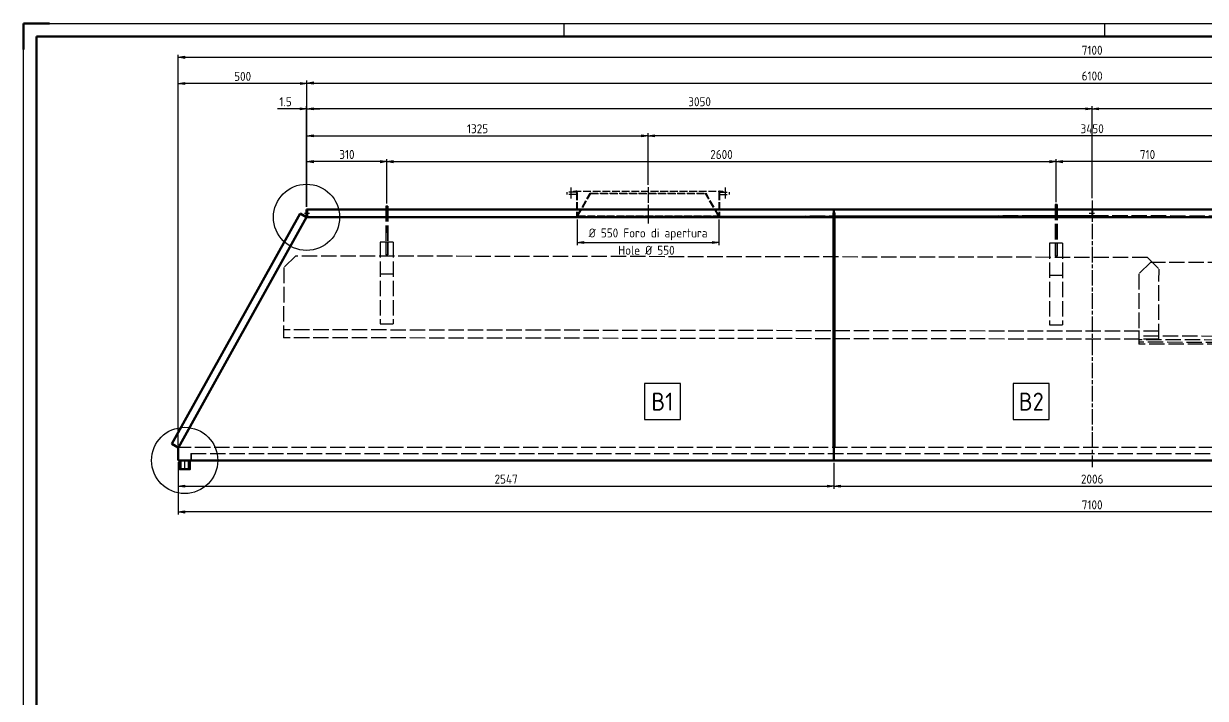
# Model space of a CAD drawing. Header units: millimetres. Extents: x 0 to 8400, y 0 to 5940.
# Drawn here: x 0 to 4590, y 3319 to 5940 of the extents above; entities that cross this region are included whole.
import ezdxf

# ---------------------------------------------------------------- set-up
doc = ezdxf.new("R2010")
doc.units = ezdxf.units.MM
doc.header["$LTSCALE"] = 10
for name, pattern in [('AM_ISO02W050', [7.5, 6, -1.5]), ('AM_ISO08W050', [18, 12, -1.5, 3, -1.5]), ('AM_ISO08W050x2', [9, 6, -0.75, 1.5, -0.75])]:
    doc.linetypes.add(name, pattern=pattern)
for name, color, linetype, lineweight in [('AM_0', 7, 'Continuous', 50), ('AM_3', 6, 'AM_ISO02W050', 25), ('AM_5', 3, 'Continuous', 25), ('AM_7', 4, 'AM_ISO08W050', 25), ('AM_BOR', 7, 'Continuous', 50)]:
    doc.layers.add(name, color=color, linetype=linetype, lineweight=lineweight)
doc.styles.add('ACISOTS', font='isocp.shx', dxfattribs={"height": 1, "bigfont": 'bigfont.shx'})
doc.styles.get("Standard").update_dxf_attribs({"font": 'ISOCP.SHX'})
doc.dimstyles.new('AM_ISO$0', dxfattribs={"dimtxt": 3.5, "dimasz": 2.5, "dimexe": 1, "dimexo": 1, "dimgap": 1, "dimtad": 1, "dimdsep": 46, "dimtxsty": 'Standard', "dimblk": 'CLOSED', "dimcen": 0, "dimclrd": 256, "dimclre": 256, "dimclrt": 2, "dimadec": 0, "dimazin": 2, "dimtp": 0.1, "dimtm": 0.1, "dimtfac": 0.71, "dimtmove": 0, "dimatfit": 3, "dimfxl": 0, "dimlwd": -1, "dimlwe": -1, "dimarcsym": 1})

# ---------------------------------------------------------------- blocks, each defined once
blk = doc.blocks.new('A1')
for p, q in [((835, 589), (5, 589)), ((5, 589), (5, 5))]:
    blk.add_line(p, q)
at = {"layer": 'AM_BOR'}
for p, q in [((10, 594), (0, 594)), ((0, 594), (0, 584))]:
    blk.add_line(p, q, dxfattribs=at)
at = {"layer": 'AM_BOR', "color": 1, "lineweight": 25}
for p, q in [((0, 594), (840, 594)), ((0, 0), (0, 594))]:
    blk.add_line(p, q, dxfattribs=at)
at = {"layer": 'AM_BOR', "color": 2, "lineweight": 30}
for p, q in [((210, 589), (210, 594)), ((420, 589), (420, 594))]:
    blk.add_line(p, q, dxfattribs=at)
blk = doc.blocks.new('A$C64F56293')
at = {"layer": 'AM_3', "color": 1, "ltscale": 0.5}
for p, q in [((-315, 95.5), (-315, 86.5)), ((-277.767, 95.5), (-315, 95.5)), ((-290, 100), (290, 100)), ((-290, 100), (-290, 97.5)), ((-280.8, 97.5), (-290, 97.5)), ((-277.5, 94.2), (-277.5, 0)), ((-275, 94.5), (-275, 0)), ((275, 94.5), (275, 0)), ((277.5, 94.2), (277.5, 0)), ((277.767, 95.5), (315, 95.5)), ((280.8, 97.5), (290, 97.5)), ((290, 100), (290, 97.5)), ((315, 95.5), (315, 86.5)), ((-277.5, 86.5), (-315, 86.5)), ((-275, 5), (-225, 91.602)), ((-272.835, 3.75), (-222.835, 90.352)), ((-222.835, 90.352), (-225, 91.602)), ((-225, 91.602), (225, 91.602)), ((-222.835, 90.352), (222.835, 90.352)), ((222.835, 90.352), (225, 91.602)), ((272.835, 3.75), (222.835, 90.352)), ((275, 5), (225, 91.602)), ((277.5, 86.5), (315, 86.5)), ((-277.5, 0), (277.5, 0)), ((-272.835, 3.75), (272.835, 3.75))]:
    blk.add_line(p, q, dxfattribs=at)
for centre, radius, start, end in [((-280.8, 94.2), 3.3, 0, 90), ((-280.5, 94.5), 5.5, 0, 90), ((280.5, 94.5), 5.5, 90, 180), ((280.8, 94.2), 3.3, 90, 180)]:
    blk.add_arc(centre, radius, start, end, dxfattribs=at)
at = {"layer": 'AM_7', "linetype": 'AM_ISO08W050x2'}
for p, q in [((-300, 114.337), (-300, 71.456)), ((0, 114.571), (0, -25.99)), ((300, 114.337), (300, 71.456))]:
    blk.add_line(p, q, dxfattribs=at)
blk = doc.blocks.new('_Closed')
at = {"color": 0, "linetype": 'ByBlock', "lineweight": -2}
for p, q in [((-1, 0.17), (0, 0)), ((-1, 0.17), (-1, -0.17)), ((0, 0), (-1, -0.17)), ((0, 0), (-1, 0))]:
    blk.add_line(p, q, dxfattribs=at)
blk = doc.blocks.new('*D16')
at = {"layer": 'AM_5', "transparency": 16777216}
for p, q in [((600.7, 4236.1), (600.7, 4133.1)), ((3147.7, 4233.1), (3147.7, 4133.1)), ((625.7, 4143.1), (3122.7, 4143.1))]:
    blk.add_line(p, q, dxfattribs=at)
at = {"layer": 'Defpoints', "color": 0, "transparency": 16777216}
for p in [(600.7, 4246.1), (3147.7, 4243.1), (3147.7, 4143.1)]:
    blk.add_point(p, dxfattribs=at)
at = {"layer": 'AM_5', "transparency": 16777216, "xscale": 25, "yscale": 25, "zscale": 25, "rotation": 180}
blk.add_blockref('_Closed', (600.7, 4143.1), dxfattribs=at)
at = {"layer": 'AM_5', "transparency": 16777216, "xscale": 25, "yscale": 25, "zscale": 25}
blk.add_blockref('_Closed', (3147.7, 4143.1), dxfattribs=at)
at = {"layer": 'AM_5', "color": 2, "transparency": 16777216, "insert": (1874.2, 4170.6), "char_height": 35, "attachment_point": 5}
blk.add_mtext('2547', dxfattribs=at)
blk = doc.blocks.new('*D17')
at = {"layer": 'AM_5', "transparency": 16777216}
for p, q in [((3147.7, 4233.1), (3147.7, 4133.1)), ((5153.7, 4234.6), (5153.7, 4133.1)), ((3172.7, 4143.1), (5128.7, 4143.1))]:
    blk.add_line(p, q, dxfattribs=at)
at = {"layer": 'Defpoints', "color": 0, "transparency": 16777216}
for p in [(3147.7, 4243.1), (5153.7, 4244.6), (5153.7, 4143.1)]:
    blk.add_point(p, dxfattribs=at)
at = {"layer": 'AM_5', "transparency": 16777216, "xscale": 25, "yscale": 25, "zscale": 25, "rotation": 180}
blk.add_blockref('_Closed', (3147.7, 4143.1), dxfattribs=at)
at = {"layer": 'AM_5', "transparency": 16777216, "xscale": 25, "yscale": 25, "zscale": 25}
blk.add_blockref('_Closed', (5153.7, 4143.1), dxfattribs=at)
at = {"layer": 'AM_5', "color": 2, "transparency": 16777216, "insert": (4150.7, 4170.6), "char_height": 35, "attachment_point": 5}
blk.add_mtext('2006', dxfattribs=at)
blk = doc.blocks.new('*D19')
at = {"layer": 'AM_5', "transparency": 16777216}
for p, q in [((600.7, 4236.1), (600.7, 4033.1)), ((7700.7, 4236.1), (7700.7, 4033.1)), ((7675.7, 4043.1), (625.7, 4043.1))]:
    blk.add_line(p, q, dxfattribs=at)
at = {"layer": 'Defpoints', "color": 0, "transparency": 16777216}
for p in [(600.7, 4246.1), (7700.7, 4246.1), (600.7, 4043.1)]:
    blk.add_point(p, dxfattribs=at)
at = {"layer": 'AM_5', "transparency": 16777216, "xscale": 25, "yscale": 25, "zscale": 25, "rotation": 180}
blk.add_blockref('_Closed', (600.7, 4043.1), dxfattribs=at)
at = {"layer": 'AM_5', "transparency": 16777216, "xscale": 25, "yscale": 25, "zscale": 25}
blk.add_blockref('_Closed', (7700.7, 4043.1), dxfattribs=at)
at = {"layer": 'AM_5', "color": 2, "transparency": 16777216, "insert": (4150.7, 4070.6), "char_height": 35, "attachment_point": 5}
blk.add_mtext('7100', dxfattribs=at)
blk = doc.blocks.new('MANICOTTO 1')
at = {"layer": 'AM_0', "color": 3}
blk.add_lwpolyline([(0, -20), (34, -20), (34, 20), (0, 20)], close=True, dxfattribs=at)
at = {"layer": 'AM_3', "lineweight": 25}
for p, q in [((34, 16.5), (0, 16.5)), ((34, -16.5), (0, -16.5))]:
    blk.add_line(p, q, dxfattribs=at)
at = {"layer": 'AM_3', "lineweight": 35}
for p, q in [((34, 15.021485), (0, 15.021485)), ((34, -15.021485), (0, -15.021485))]:
    blk.add_line(p, q, dxfattribs=at)
at = {"layer": 'AM_7'}
blk.add_line((37, 0), (-3, 0), dxfattribs=at)
blk = doc.blocks.new('*D57')
at = {"layer": 'AM_5', "transparency": 16777216}
for p, q in [((1100.7, 5228.1), (1100.7, 5514.1)), ((2425.7, 5314.1), (2425.7, 5514.1)), ((1125.7, 5504.1), (2400.7, 5504.1))]:
    blk.add_line(p, q, dxfattribs=at)
at = {"layer": 'Defpoints', "color": 0, "transparency": 16777216}
for p in [(2425.7, 5504.1), (2425.7, 5304.1), (1100.7, 5218.1)]:
    blk.add_point(p, dxfattribs=at)
at = {"layer": 'AM_5', "transparency": 16777216, "xscale": 25, "yscale": 25, "zscale": 25, "rotation": 180}
blk.add_blockref('_Closed', (1100.7, 5504.1), dxfattribs=at)
at = {"layer": 'AM_5', "transparency": 16777216, "xscale": 25, "yscale": 25, "zscale": 25}
blk.add_blockref('_Closed', (2425.7, 5504.1), dxfattribs=at)
at = {"layer": 'AM_5', "color": 2, "transparency": 16777216, "insert": (1763.2, 5531.6), "char_height": 35, "attachment_point": 5}
blk.add_mtext('1325', dxfattribs=at)
blk = doc.blocks.new('*D58')
at = {"layer": 'AM_5', "transparency": 16777216}
for p, q in [((2425.7, 5314.1), (2425.7, 5514.1)), ((5875.7, 5312.6), (5875.7, 5514.1)), ((5850.7, 5504.1), (2450.7, 5504.1))]:
    blk.add_line(p, q, dxfattribs=at)
at = {"layer": 'Defpoints', "color": 0, "transparency": 16777216}
for p in [(2425.7, 5504.1), (2425.7, 5304.1), (5875.7, 5302.6)]:
    blk.add_point(p, dxfattribs=at)
at = {"layer": 'AM_5', "transparency": 16777216, "xscale": 25, "yscale": 25, "zscale": 25, "rotation": 180}
blk.add_blockref('_Closed', (2425.7, 5504.1), dxfattribs=at)
at = {"layer": 'AM_5', "transparency": 16777216, "xscale": 25, "yscale": 25, "zscale": 25}
blk.add_blockref('_Closed', (5875.7, 5504.1), dxfattribs=at)
at = {"layer": 'AM_5', "color": 2, "transparency": 16777216, "insert": (4150.7, 5531.6), "char_height": 35, "attachment_point": 5}
blk.add_mtext('3450', dxfattribs=at)
blk = doc.blocks.new('*D60')
at = {"layer": 'AM_5', "transparency": 16777216}
for p, q in [((4150.7, 5262.3), (4150.7, 5619.1)), ((7175.7, 5609.1), (4175.7, 5609.1)), ((7200.7, 5228.1), (7200.7, 5619.1))]:
    blk.add_line(p, q, dxfattribs=at)
at = {"layer": 'Defpoints', "color": 0, "transparency": 16777216}
for p in [(4150.7, 5609.1), (4150.7, 5252.3), (7200.7, 5218.1)]:
    blk.add_point(p, dxfattribs=at)
at = {"layer": 'AM_5', "transparency": 16777216, "xscale": 25, "yscale": 25, "zscale": 25, "rotation": 180}
blk.add_blockref('_Closed', (4150.7, 5609.1), dxfattribs=at)
at = {"layer": 'AM_5', "transparency": 16777216, "xscale": 25, "yscale": 25, "zscale": 25}
blk.add_blockref('_Closed', (7200.7, 5609.1), dxfattribs=at)
at = {"layer": 'AM_5', "color": 2, "transparency": 16777216, "insert": (5675.7, 5636.6), "char_height": 35, "attachment_point": 5}
blk.add_mtext('3050', dxfattribs=at)
blk = doc.blocks.new('*D61')
at = {"layer": 'AM_5', "transparency": 16777216}
for p, q in [((1100.7, 5228.1), (1100.7, 5619.1)), ((4125.7, 5609.1), (1125.7, 5609.1)), ((4150.7, 5262.3), (4150.7, 5619.1))]:
    blk.add_line(p, q, dxfattribs=at)
at = {"layer": 'Defpoints', "color": 0, "transparency": 16777216}
for p in [(1100.7, 5609.1), (4150.7, 5252.3), (1100.7, 5218.1)]:
    blk.add_point(p, dxfattribs=at)
at = {"layer": 'AM_5', "transparency": 16777216, "xscale": 25, "yscale": 25, "zscale": 25, "rotation": 180}
blk.add_blockref('_Closed', (1100.7, 5609.1), dxfattribs=at)
at = {"layer": 'AM_5', "transparency": 16777216, "xscale": 25, "yscale": 25, "zscale": 25}
blk.add_blockref('_Closed', (4150.7, 5609.1), dxfattribs=at)
at = {"layer": 'AM_5', "color": 2, "transparency": 16777216, "insert": (2625.7, 5636.6), "char_height": 35, "attachment_point": 5}
blk.add_mtext('3050', dxfattribs=at)
blk = doc.blocks.new('*D62')
at = {"layer": 'AM_5', "transparency": 16777216}
for p, q in [((1074.2, 5609.1), (985.7, 5609.1)), ((1099.2, 5228.1), (1099.2, 5619.1)), ((1100.7, 5609.1), (1099.2, 5609.1)), ((1100.7, 5228.1), (1100.7, 5619.1)), ((1125.7, 5609.1), (1150.7, 5609.1))]:
    blk.add_line(p, q, dxfattribs=at)
at = {"layer": 'Defpoints', "color": 0, "transparency": 16777216}
for p in [(1099.2, 5609.1), (1099.2, 5218.1), (1100.7, 5218.1)]:
    blk.add_point(p, dxfattribs=at)
at = {"layer": 'AM_5', "transparency": 16777216, "xscale": 25, "yscale": 25, "zscale": 25}
blk.add_blockref('_Closed', (1099.2, 5609.1), dxfattribs=at)
at = {"layer": 'AM_5', "transparency": 16777216, "xscale": 25, "yscale": 25, "zscale": 25, "rotation": 180}
blk.add_blockref('_Closed', (1100.7, 5609.1), dxfattribs=at)
at = {"layer": 'AM_5', "color": 2, "transparency": 16777216, "insert": (1017.4, 5636.6), "char_height": 35, "attachment_point": 5}
blk.add_mtext('1.5', dxfattribs=at)
blk = doc.blocks.new('*D64')
at = {"layer": 'AM_5', "transparency": 16777216}
for p, q in [((1100.7, 5228.1), (1100.7, 5719.1)), ((1125.7, 5709.1), (7175.7, 5709.1)), ((7200.7, 5228.1), (7200.7, 5719.1))]:
    blk.add_line(p, q, dxfattribs=at)
at = {"layer": 'Defpoints', "color": 0, "transparency": 16777216}
for p in [(7200.7, 5709.1), (1100.7, 5218.1), (7200.7, 5218.1)]:
    blk.add_point(p, dxfattribs=at)
at = {"layer": 'AM_5', "transparency": 16777216, "xscale": 25, "yscale": 25, "zscale": 25, "rotation": 180}
blk.add_blockref('_Closed', (1100.7, 5709.1), dxfattribs=at)
at = {"layer": 'AM_5', "transparency": 16777216, "xscale": 25, "yscale": 25, "zscale": 25}
blk.add_blockref('_Closed', (7200.7, 5709.1), dxfattribs=at)
at = {"layer": 'AM_5', "color": 2, "transparency": 16777216, "insert": (4150.7, 5736.6), "char_height": 35, "attachment_point": 5}
blk.add_mtext('6100', dxfattribs=at)
blk = doc.blocks.new('*D78')
at = {"layer": 'AM_5', "transparency": 16777216}
for p, q in [((2150.7, 5179.6), (2150.7, 5079.6)), ((2700.7, 5179.6), (2700.7, 5079.6)), ((2175.7, 5089.6), (2675.7, 5089.6))]:
    blk.add_line(p, q, dxfattribs=at)
at = {"layer": 'Defpoints', "color": 0, "transparency": 16777216}
for p in [(2150.7, 5189.6), (2700.7, 5189.6), (2700.7, 5089.6)]:
    blk.add_point(p, dxfattribs=at)
at = {"layer": 'AM_5', "transparency": 16777216, "xscale": 25, "yscale": 25, "zscale": 25, "rotation": 180}
blk.add_blockref('_Closed', (2150.7, 5089.6), dxfattribs=at)
at = {"layer": 'AM_5', "transparency": 16777216, "xscale": 25, "yscale": 25, "zscale": 25}
blk.add_blockref('_Closed', (2700.7, 5089.6), dxfattribs=at)
at = {"layer": 'AM_5', "color": 2, "transparency": 16777216, "insert": (2425.7, 5121.4), "char_height": 35, "attachment_point": 5}
blk.add_mtext('%%c 550 Foro di apertura', dxfattribs=at)
blk = doc.blocks.new('*D79')
at = {"layer": 'AM_5', "transparency": 16777216}
for p, q in [((600.7, 4302.3), (600.7, 5819.1)), ((625.7, 5809.1), (7675.7, 5809.1)), ((7700.7, 4302.3), (7700.7, 5819.1))]:
    blk.add_line(p, q, dxfattribs=at)
at = {"layer": 'Defpoints', "color": 0, "transparency": 16777216}
for p in [(7700.7, 5809.1), (600.7, 4292.3), (7700.7, 4292.3)]:
    blk.add_point(p, dxfattribs=at)
at = {"layer": 'AM_5', "transparency": 16777216, "xscale": 25, "yscale": 25, "zscale": 25, "rotation": 180}
blk.add_blockref('_Closed', (600.7, 5809.1), dxfattribs=at)
at = {"layer": 'AM_5', "transparency": 16777216, "xscale": 25, "yscale": 25, "zscale": 25}
blk.add_blockref('_Closed', (7700.7, 5809.1), dxfattribs=at)
at = {"layer": 'AM_5', "color": 2, "transparency": 16777216, "insert": (4150.7, 5836.6), "char_height": 35, "attachment_point": 5}
blk.add_mtext('7100', dxfattribs=at)
blk = doc.blocks.new('*D97')
at = {"layer": 'AM_5', "transparency": 16777216}
for p, q in [((1410.8, 5241.3), (1410.8, 5414.1)), ((1435.8, 5404.1), (3985.8, 5404.1)), ((4010.8, 5246.8), (4010.8, 5414.1))]:
    blk.add_line(p, q, dxfattribs=at)
at = {"layer": 'Defpoints', "color": 0, "transparency": 16777216}
for p in [(4010.8, 5404.1), (4010.8, 5236.8), (1410.8, 5231.3)]:
    blk.add_point(p, dxfattribs=at)
at = {"layer": 'AM_5', "transparency": 16777216, "xscale": 25, "yscale": 25, "zscale": 25, "rotation": 180}
blk.add_blockref('_Closed', (1410.8, 5404.1), dxfattribs=at)
at = {"layer": 'AM_5', "transparency": 16777216, "xscale": 25, "yscale": 25, "zscale": 25}
blk.add_blockref('_Closed', (4010.8, 5404.1), dxfattribs=at)
at = {"layer": 'AM_5', "color": 2, "transparency": 16777216, "insert": (2710.8, 5431.6), "char_height": 35, "attachment_point": 5}
blk.add_mtext('2600', dxfattribs=at)
blk = doc.blocks.new('*D98')
at = {"layer": 'AM_5', "transparency": 16777216}
for p, q in [((1100.7, 5228.1), (1100.7, 5414.1)), ((1385.8, 5404.1), (1125.7, 5404.1)), ((1410.8, 5241.3), (1410.8, 5414.1))]:
    blk.add_line(p, q, dxfattribs=at)
at = {"layer": 'Defpoints', "color": 0, "transparency": 16777216}
for p in [(1100.7, 5404.1), (1100.7, 5218.1), (1410.8, 5231.3)]:
    blk.add_point(p, dxfattribs=at)
at = {"layer": 'AM_5', "transparency": 16777216, "xscale": 25, "yscale": 25, "zscale": 25, "rotation": 180}
blk.add_blockref('_Closed', (1100.7, 5404.1), dxfattribs=at)
at = {"layer": 'AM_5', "transparency": 16777216, "xscale": 25, "yscale": 25, "zscale": 25}
blk.add_blockref('_Closed', (1410.8, 5404.1), dxfattribs=at)
at = {"layer": 'AM_5', "color": 2, "transparency": 16777216, "insert": (1255.7, 5431.6), "char_height": 35, "attachment_point": 5}
blk.add_mtext('310', dxfattribs=at)
blk = doc.blocks.new('*D99')
at = {"layer": 'AM_5', "transparency": 16777216}
for p, q in [((4010.8, 5246.8), (4010.8, 5414.1)), ((4695.7, 5404.1), (4035.8, 5404.1)), ((4720.7, 5216.9), (4720.7, 5414.1))]:
    blk.add_line(p, q, dxfattribs=at)
at = {"layer": 'Defpoints', "color": 0, "transparency": 16777216}
for p in [(4010.8, 5404.1), (4010.8, 5236.8), (4720.7, 5206.9)]:
    blk.add_point(p, dxfattribs=at)
at = {"layer": 'AM_5', "transparency": 16777216, "xscale": 25, "yscale": 25, "zscale": 25, "rotation": 180}
blk.add_blockref('_Closed', (4010.8, 5404.1), dxfattribs=at)
at = {"layer": 'AM_5', "transparency": 16777216, "xscale": 25, "yscale": 25, "zscale": 25}
blk.add_blockref('_Closed', (4720.7, 5404.1), dxfattribs=at)
at = {"layer": 'AM_5', "color": 2, "transparency": 16777216, "insert": (4365.8, 5431.6), "char_height": 35, "attachment_point": 5}
blk.add_mtext('710', dxfattribs=at)
blk = doc.blocks.new('*D117')
at = {"layer": 'AM_5', "transparency": 16777216}
for p, q in [((600.7, 4302.3), (600.7, 5717.7)), ((1075.7, 5707.7), (625.7, 5707.7)), ((1100.7, 5228.1), (1100.7, 5717.7))]:
    blk.add_line(p, q, dxfattribs=at)
at = {"layer": 'Defpoints', "color": 0, "transparency": 16777216}
for p in [(600.7, 5707.7), (1100.7, 5218.1), (600.7, 4292.3)]:
    blk.add_point(p, dxfattribs=at)
at = {"layer": 'AM_5', "transparency": 16777216, "xscale": 25, "yscale": 25, "zscale": 25, "rotation": 180}
blk.add_blockref('_Closed', (600.7, 5707.7), dxfattribs=at)
at = {"layer": 'AM_5', "transparency": 16777216, "xscale": 25, "yscale": 25, "zscale": 25}
blk.add_blockref('_Closed', (1100.7, 5707.7), dxfattribs=at)
at = {"layer": 'AM_5', "color": 2, "transparency": 16777216, "insert": (850.7, 5735.2), "char_height": 35, "attachment_point": 5}
blk.add_mtext('500', dxfattribs=at)

msp = doc.modelspace()

# ---------------------------------------------------------------- linework, layer by layer
at = {"layer": 'AM_0', "color": 2}
for p, q in [((1074.529, 5202.39), (575.768, 4306.922)), ((601.046, 4293.735), (1098.977, 5187.714)), ((1074.529, 5202.39), (1099.167, 5188.667)), ((7202.167, 5218.054), (1099.167, 5218.054)), ((1099.167, 5218.054), (1099.167, 5188.444)), ((1099.167, 5188.054), (3146.167, 5188.054)), ((5152.167, 5188.054), (3149.167, 5188.054)), ((575.768, 4306.922), (600.757, 4293.004)), ((600.667, 4292.275), (600.667, 4246.054)), ((7697.667, 4243.054), (603.667, 4243.054))]:
    msp.add_line(p, q, dxfattribs=at)
at = {"layer": 'AM_0', "color": 3}
msp.add_line((3147.667, 5218.054), (3147.667, 4243.054), dxfattribs=at)
msp.add_lwpolyline([(3146.167, 4295.69), (3149.167, 4295.69), (3149.167, 5205.145), (3146.167, 5205.145)], close=True, dxfattribs=at)
at = {"layer": 'AM_0', "color": 2}
for centre, radius, start, end in [((1097.667, 5188.444), 1.5, 330.882926, 0), ((603.667, 4292.275), 3, 150.882926, 180), ((603.667, 4246.054), 3, 180, 270)]:
    msp.add_arc(centre, radius, start, end, dxfattribs=at)
at = {"layer": 'AM_3'}
for p, q in [((4006.837, 5236.835), (4006.488, 5036.835)), ((4014.837, 5236.821), (4006.837, 5236.835)), ((4007.837, 5236.833), (4007.575, 5086.833)), ((4013.837, 5236.823), (4013.575, 5086.823)), ((4014.837, 5236.821), (4014.488, 5036.821)), ((1100.667, 5218.054), (1100.667, 5188.444)), ((1102.167, 5218.054), (1102.167, 5191.054)), ((1103.667, 5189.554), (4147.667, 5194.554)), ((4147.667, 5193.054), (1103.667, 5188.054)), ((1406.813, 5231.278), (1406.569, 5091.278)), ((1414.813, 5231.264), (1406.813, 5231.278)), ((1407.813, 5231.277), (1407.569, 5091.277)), ((1413.813, 5231.266), (1413.569, 5091.266)), ((1414.813, 5231.264), (1414.569, 5091.265)), ((4149.167, 5218.054), (4149.167, 5196.054)), ((4150.667, 5218.054), (4150.667, 5196.054)), ((4152.167, 5218.054), (4152.167, 5196.054)), ((4153.667, 5194.554), (7197.667, 5189.554)), ((4153.667, 5193.054), (7197.667, 5188.054)), ((602.356, 4293.005), (1100.288, 5186.984)), ((1385.569, 5091.315), (1385.015, 4773.876)), ((1435.569, 5091.228), (1385.569, 5091.315)), ((1406.569, 5091.278), (1406.482, 5041.279)), ((1407.569, 5091.277), (1407.482, 5041.277)), ((1413.569, 5091.266), (1413.482, 5041.266)), ((1414.569, 5091.265), (1414.482, 5041.265)), ((1435.569, 5091.228), (1435.015, 4773.788)), ((3985.575, 5086.872), (3985.021, 4769.432)), ((4035.575, 5086.785), (3985.575, 5086.872)), ((4007.575, 5086.833), (4007.488, 5036.833)), ((4013.575, 5086.823), (4013.488, 5036.823)), ((4035.575, 5086.785), (4035.021, 4769.345)), ((1055.424, 5037.131), (1010.336, 4992.18)), ((4365.419, 5031.439), (1055.424, 5037.131)), ((1414.482, 5041.265), (1406.482, 5041.279)), ((4014.488, 5036.821), (4006.488, 5036.835)), ((4377.345, 5012.317), (4332.256, 4967.365)), ((4365.419, 5031.439), (4410.34, 4986.35)), ((7209.931, 5007.457), (4377.345, 5012.317)), ((1010.336, 4992.18), (1009.86, 4719.61)), ((1385.354, 4967.825), (1435.354, 4967.738)), ((3985.36, 4963.382), (4035.36, 4963.295)), ((4332.256, 4967.365), (4331.781, 4694.796)), ((4409.865, 4713.741), (4410.34, 4986.35)), ((4409.919, 4744.651), (1009.914, 4750.49)), ((1385.015, 4773.876), (1435.015, 4773.788)), ((3985.021, 4769.432), (4035.021, 4769.345)), ((4409.865, 4713.741), (1009.86, 4719.61)), ((7431.786, 4689.45), (4331.781, 4694.796)), ((7426.589, 4696.889), (4331.794, 4702.156)), ((7420.085, 4706.2), (4331.81, 4711.466)), ((7410.16, 4720.397), (4331.835, 4725.676)), ((602.167, 4292.275), (602.167, 4246.054)), ((7700.243, 4293.054), (602.384, 4293.054)), ((649.167, 4269.554), (7652.167, 4269.554)), ((649.167, 4269.554), (649.167, 4246.054)), ((650.667, 4269.554), (650.667, 4246.054)), ((7697.667, 4244.554), (603.667, 4244.554))]:
    msp.add_line(p, q, dxfattribs=at)
for centre, radius, start, end in [((1097.667, 5188.444), 3, 330.882926, 0), ((1103.667, 5191.054), 3, 180, 270), ((1103.667, 5191.054), 1.5, 180, 270), ((4147.667, 5196.054), 1.5, 270, 0), ((4147.667, 5196.054), 3, 270, 360), ((4153.667, 5196.054), 3, 180, 270), ((4153.667, 5196.054), 1.5, 180, 270), ((603.667, 4292.275), 1.5, 150.882926, 180), ((603.667, 4246.054), 1.5, 180, 270), ((647.667, 4246.054), 3, 270, 0), ((647.667, 4246.054), 1.5, 270, 0)]:
    msp.add_arc(centre, radius, start, end, dxfattribs=at)
at = {"layer": 'AM_5', "color": 2}
for p, q in [((2551.088, 4541.455), (2411.088, 4541.455)), ((2411.088, 4541.455), (2411.088, 4401.455)), ((2551.088, 4401.455), (2551.088, 4541.455)), ((3984.28, 4541.455), (3844.28, 4541.455)), ((3844.28, 4541.455), (3844.28, 4401.455)), ((3984.28, 4401.455), (3984.28, 4541.455)), ((2411.088, 4401.455), (2551.088, 4401.455)), ((3844.28, 4401.455), (3984.28, 4401.455))]:
    msp.add_line(p, q, dxfattribs=at)
for centre in [(1098.977, 5187.714), (625.667, 4243.054)]:
    msp.add_circle(centre, 128.616, dxfattribs=at)
at = {"layer": 'AM_7', "linetype": 'AM_ISO08W050x2'}
for p, q in [((4150.667, 5252.301), (4150.667, 4217.054)), ((1090.615, 5203.054), (1110.719, 5203.054)), ((4139.115, 5203.054), (4159.219, 5203.054))]:
    msp.add_line(p, q, dxfattribs=at)

# ---------------------------------------------------------------- block references
at = {"layer": 'AM_0', "lineweight": 0, "xscale": 10, "yscale": 10, "zscale": 10}
msp.add_blockref('A1', (0, 0), dxfattribs=at)
at = {"layer": 'AM_0'}
msp.add_blockref('A$C64F56293', (2425.667, 5189.554), dxfattribs=at)
at = {"layer": 'AM_0', "rotation": 270}
msp.add_blockref('MANICOTTO 1', (625.667, 4243.054), dxfattribs=at)

# ---------------------------------------------------------------- texts
at = {"layer": 'AM_5', "color": 2, "insert": (2419.147, 5059.45), "char_height": 35, "attachment_point": 5}
msp.add_mtext('Hole %%C 550 ', dxfattribs=at)
at = {"layer": 'AM_5', "color": 2, "char_height": 70, "attachment_point": 5, "style": 'ACISOTS'}
for s, insert in [('B1', (2481.088, 4471.455)), ('B2', (3914.28, 4471.455))]:
    msp.add_mtext(s, dxfattribs=dict(at, insert=insert))

# ---------------------------------------------------------------- dimensions: what is measured, and where the dimension line sits
at = {"layer": 'AM_5'}
for base, p1, p2, override, picture, middle in [((7700.667, 5809.125), (600.667, 4292.275), (7700.667, 4292.275), {"dimscale": 10, "dimdec": 1, "dimadec": 2, "dimtix": 1}, '*D79', (4150.667, 5836.625)), ((7200.667, 5709.125), (1100.667, 5218.054), (7200.667, 5218.054), {"dimscale": 10, "dimdec": 1, "dimadec": 2}, '*D64', (4150.667, 5736.625)), ((1099.167, 5609.125), (1100.667, 5218.054), (1099.167, 5218.054), {"dimscale": 10, "dimdec": 1, "dimadec": 2}, '*D62', (1017.442, 5636.625)), ((1100.667, 5609.125), (4150.667, 5252.301), (1100.667, 5218.054), {"dimscale": 10, "dimdec": 1, "dimadec": 2, "dimtix": 1}, '*D61', (2625.667, 5636.625)), ((4150.667, 5609.125), (7200.667, 5218.054), (4150.667, 5252.301), {"dimscale": 10, "dimdec": 1, "dimadec": 2, "dimtix": 1}, '*D60', (5675.667, 5636.625)), ((2425.667, 5504.125), (1100.667, 5218.054), (2425.667, 5304.125), {"dimscale": 10, "dimdec": 1, "dimadec": 2, "dimtix": 1}, '*D57', (1763.167, 5531.628)), ((2425.667, 5504.125), (5875.667, 5302.625), (2425.667, 5304.125), {"dimscale": 10, "dimdec": 1, "dimadec": 2, "dimtix": 1}, '*D58', (4150.667, 5531.625)), ((1100.667, 5404.125), (1410.813, 5231.271), (1100.667, 5218.054), {"dimscale": 10, "dimdec": 0, "dimadec": 2, "dimtix": 1}, '*D98', (1255.74, 5431.625)), ((4010.837, 5404.125), (4720.735, 5206.914), (4010.837, 5236.828), {"dimscale": 10, "dimdec": 0, "dimadec": 2, "dimtix": 1}, '*D99', (4365.786, 5431.625)), ((5153.667, 4143.054), (3147.667, 4243.054), (5153.667, 4244.554), {"dimscale": 10, "dimtix": 1}, '*D17', (4150.667, 4170.557))]:
    dim = msp.add_linear_dim(base=base, p1=p1, p2=p2, dimstyle='AM_ISO$0', override=override, dxfattribs=at)
    dim.commit()
    dim.dimension.update_dxf_attribs({"geometry": picture, "text_midpoint": middle})
for base, p1, p2, override, picture, middle in [((600.667, 5707.688), (1100.667, 5218.054), (600.667, 4292.275), {"dimscale": 10, "dimdec": 0, "dimadec": 2, "dimfxl": 0}, '*D117', (850.667, 5735.188)), ((4010.837, 5404.125), (1410.813, 5231.271), (4010.837, 5236.828), {"dimscale": 10, "dimdec": 1, "dimadec": 2, "dimtix": 1}, '*D97', (2710.825, 5431.628)), ((3147.667, 4143.054), (600.667, 4246.054), (3147.667, 4243.054), {"dimscale": 10, "dimtix": 1}, '*D16', (1874.167, 4170.557)), ((600.667, 4043.054), (7700.667, 4246.054), (600.667, 4246.054), {"dimscale": 10}, '*D19', (4150.667, 4070.554))]:
    dim = msp.add_linear_dim(base=base, p1=p1, p2=p2, angle=0, dimstyle='AM_ISO$0', override=override, dxfattribs=at)
    dim.commit()
    dim.dimension.update_dxf_attribs({"geometry": picture, "text_midpoint": middle})
dim = msp.add_linear_dim(base=(2700.667, 5089.554), p1=(2150.667, 5189.554), p2=(2700.667, 5189.554), angle=0, text='%%c <> Foro di apertura', dimstyle='AM_ISO$0', override={"dimscale": 10, "dimdec": 1, "dimadec": 2}, dxfattribs=at)
dim.commit()
dim.dimension.update_dxf_attribs({"geometry": '*D78', "text_midpoint": (2425.667, 5121.429)})

doc.saveas('drawing.dxf')
